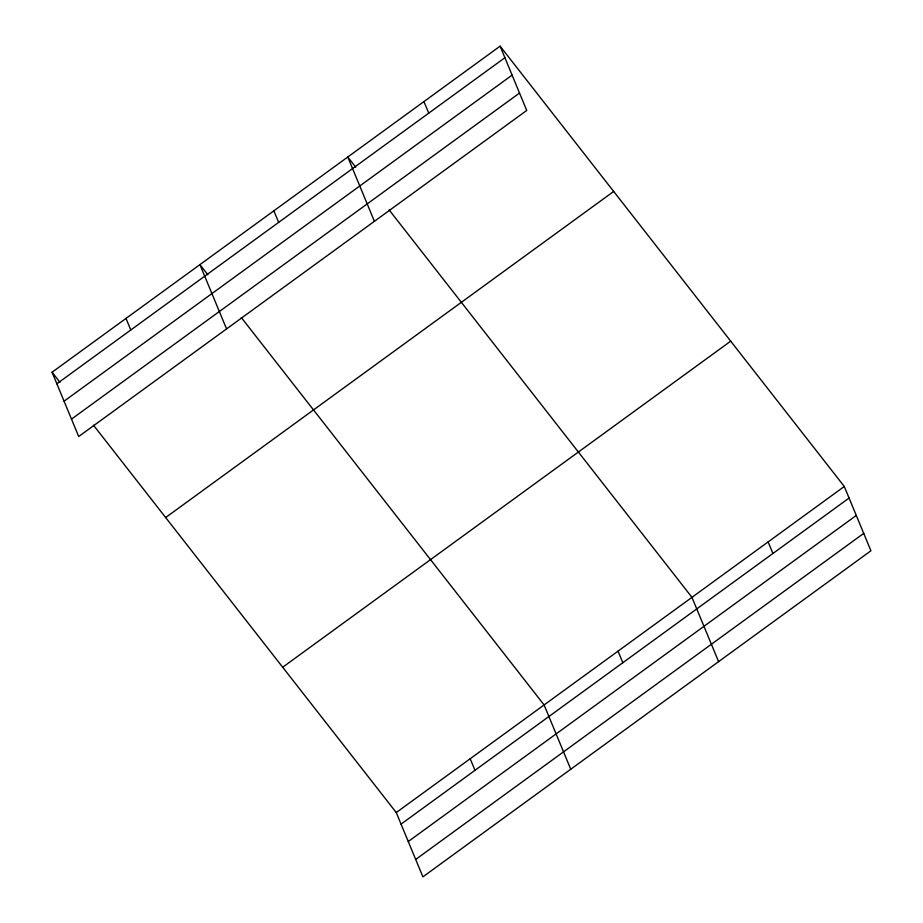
<?xml version="1.0" encoding="UTF-8"?>
<svg xmlns="http://www.w3.org/2000/svg" width="923" height="923" viewBox="0 0 923 923"><rect width="100%" height="100%" fill="white"/><g stroke="black" fill="none" stroke-linecap="round" stroke-linejoin="round"><path stroke-width="1.38" d="M500.104 46.15L526.733 110.448L78.709 436.521L52.08 372.223L500.104 46.15L844.291 486.479L870.92 550.777L422.896 876.85L396.267 812.552L93.454 425.168M56.868 383.795L504.893 57.722M64.079 401.193L512.103 75.121M71.498 419.123L519.522 93.05M165.655 517.538L613.68 191.453M282.68 667.248L730.704 341.164M396.267 812.552L844.291 486.479M401.055 824.124L849.079 498.051M408.266 841.522L856.29 515.449M415.696 859.451L863.72 533.379M355.701 167.155L347.775 157.014L374.403 221.312M389.16 209.959L691.962 597.343L718.59 661.641M207.848 274.754L199.922 264.624L226.562 328.923M241.307 317.558L544.109 704.953L570.749 769.251M52.08 372.223L60.007 382.364M768.121 541.905L772.92 553.488M423.934 101.588L428.734 113.16M618.041 651.142L622.829 662.726M273.854 210.813L278.642 222.397M470.188 758.752L474.987 770.324M126.001 318.423L130.801 329.996"/></g></svg>
